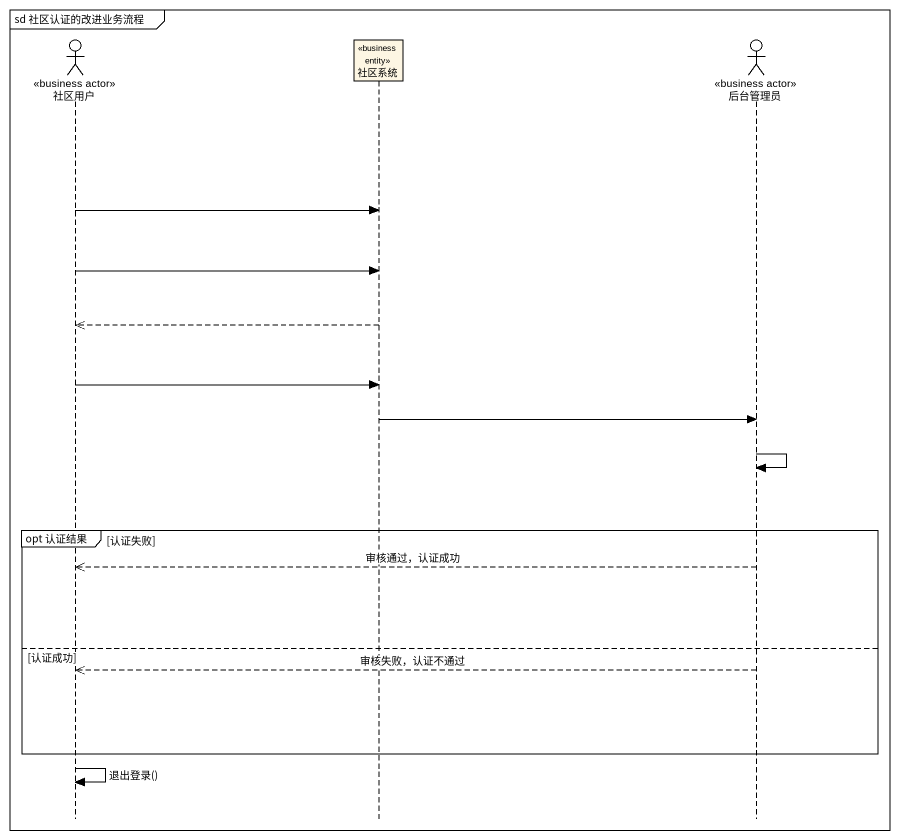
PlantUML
@startuml
mainframe sd 社区认证的改进业务流程
hide footbox
actor 社区用户 <<business actor>>
participant 社区系统 <<business entity>>
actor 后台管理员 <<business actor>>

社区用户 -> 社区系统
社区用户 -> 社区系统
社区系统 -->> 社区用户
社区用户 -> 社区系统
社区系统 -> 后台管理员
后台管理员 -> 后台管理员
group opt 认证结果 [认证失败]
  后台管理员 -->> 社区用户 : 审核通过，认证成功
else 认证成功
  后台管理员 -->> 社区用户 : 审核失败，认证不通过
end
社区用户 -> 社区用户 : 退出登录()
@enduml
